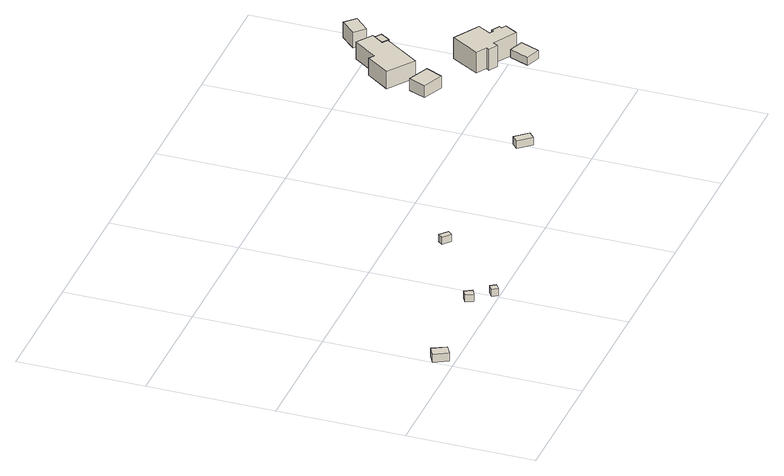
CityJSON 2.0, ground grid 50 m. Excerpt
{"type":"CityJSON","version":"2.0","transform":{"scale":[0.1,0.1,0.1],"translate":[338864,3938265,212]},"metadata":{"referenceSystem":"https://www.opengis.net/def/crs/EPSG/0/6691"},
"CityObjects":{
"building1":{"type":"Building","attributes":{"measuredHeight":4,"BuildingIDAttribute.prefecture":"14","BuildingIDAttribute.city":"14151","BuildingDetailAttribute.surveyYear":2015},"geometry":[{"type":"Solid","lod":"1","boundaries":[[[[0,1,2,3]],[[2,4,5,3]],[[1,6,4,2]],[[0,7,6,1]],[[3,5,7,0]],[[4,6,7,5]]]]}]},
"building2":{"type":"Building","attributes":{"BuildingIDAttribute.prefecture":"14","BuildingIDAttribute.city":"14151","BuildingDetailAttribute.surveyYear":2015},"geometry":[{"type":"Solid","lod":"1","boundaries":[[[[8,9,10,11]],[[10,12,13,11]],[[9,14,12,10]],[[8,15,14,9]],[[11,13,15,8]],[[12,14,15,13]]]]}]},
"building3":{"type":"Building","attributes":{"BuildingIDAttribute.prefecture":"14","BuildingIDAttribute.city":"14151","BuildingDetailAttribute.surveyYear":2015},"geometry":[{"type":"Solid","lod":"1","boundaries":[[[[16,17,18,19]],[[18,20,21,19]],[[17,22,20,18]],[[16,23,22,17]],[[19,21,23,16]],[[20,22,23,21]]]]}]},
"building4":{"type":"Building","attributes":{"BuildingIDAttribute.prefecture":"14","BuildingIDAttribute.city":"14151","BuildingDetailAttribute.surveyYear":2015},"geometry":[{"type":"Solid","lod":"1","boundaries":[[[[24,25,26,27]],[[26,28,29,27]],[[25,30,28,26]],[[24,31,30,25]],[[27,29,31,24]],[[28,30,31,29]]]]}]},
"building5":{"type":"Building","attributes":{"measuredHeight":3.8,"BuildingIDAttribute.prefecture":"14","BuildingIDAttribute.city":"14151","BuildingDetailAttribute.surveyYear":2015,"BuildingLandSlideRiskAttribute.description":"1","BuildingLandSlideRiskAttribute.areaType":"1"},"geometry":[{"type":"Solid","lod":"1","boundaries":[[[[32,33,34,35]],[[34,36,37,35]],[[33,38,36,34]],[[32,39,38,33]],[[35,37,39,32]],[[36,38,39,37]]]]}]},
"building6":{"type":"Building","attributes":{"usage":"441","measuredHeight":9.5,"storeysAboveGround":1,"BuildingIDAttribute.prefecture":"14","BuildingIDAttribute.city":"14151","BuildingDetailAttribute.totalFloorArea":87.29,"BuildingDetailAttribute.buildingFootprintArea":87.29,"BuildingDetailAttribute.buildingStructureType":"610","BuildingDetailAttribute.buildingStructureOrgType":"2","BuildingDetailAttribute.orgUsage":"171","BuildingDetailAttribute.surveyYear":2015,"BuildingLandSlideRiskAttribute.description":"1","BuildingLandSlideRiskAttribute.areaType":"1"},"geometry":[{"type":"Solid","lod":"1","boundaries":[[[[40,41,42,43]],[[42,44,45,43]],[[41,46,44,42]],[[40,47,46,41]],[[43,45,47,40]],[[44,46,47,45]]]]}]},
"building7":{"type":"Building","attributes":{"usage":"441","measuredHeight":8.2,"storeysAboveGround":1,"BuildingIDAttribute.prefecture":"14","BuildingIDAttribute.city":"14151","BuildingDetailAttribute.totalFloorArea":199.11,"BuildingDetailAttribute.buildingFootprintArea":199.11,"BuildingDetailAttribute.buildingStructureType":"610","BuildingDetailAttribute.buildingStructureOrgType":"2","BuildingDetailAttribute.orgUsage":"171","BuildingDetailAttribute.surveyYear":2015,"BuildingLandSlideRiskAttribute.description":"1","BuildingLandSlideRiskAttribute.areaType":"1"},"geometry":[{"type":"Solid","lod":"1","boundaries":[[[[48,49,50,51,52,53,54,55]],[[54,56,57,55]],[[53,58,56,54]],[[52,59,58,53]],[[51,60,59,52]],[[50,61,60,51]],[[49,62,61,50]],[[48,63,62,49]],[[55,57,63,48]],[[56,58,59,60,61,62,63,57]]]]}]},
"building8":{"type":"Building","attributes":{"usage":"411","measuredHeight":3.5,"storeysAboveGround":1,"BuildingIDAttribute.prefecture":"14","BuildingIDAttribute.city":"14151","BuildingDetailAttribute.totalFloorArea":64.5,"BuildingDetailAttribute.buildingFootprintArea":64.5,"BuildingDetailAttribute.buildingStructureType":"601","BuildingDetailAttribute.buildingStructureOrgType":"1","BuildingDetailAttribute.orgUsage":"10","BuildingDetailAttribute.surveyYear":2015,"BuildingLandSlideRiskAttribute.description":"1","BuildingLandSlideRiskAttribute.areaType":"1"},"geometry":[{"type":"Solid","lod":"1","boundaries":[[[[64,65,66,67]],[[66,68,69,67]],[[65,70,68,66]],[[64,71,70,65]],[[67,69,71,64]],[[68,70,71,69]]]]}]},
"building9":{"type":"Building","attributes":{"usage":"411","measuredHeight":11.3,"storeysAboveGround":2,"BuildingIDAttribute.prefecture":"14","BuildingIDAttribute.city":"14151","BuildingDetailAttribute.totalFloorArea":247.63,"BuildingDetailAttribute.buildingFootprintArea":123.81,"BuildingDetailAttribute.buildingStructureType":"601","BuildingDetailAttribute.buildingStructureOrgType":"1","BuildingDetailAttribute.orgUsage":"10","BuildingDetailAttribute.surveyYear":2015,"BuildingLandSlideRiskAttribute.description":"1","BuildingLandSlideRiskAttribute.areaType":"1"},"geometry":[{"type":"Solid","lod":"1","boundaries":[[[[72,73,74,75,76,77,78,79,80,81,82,83,84,85]],[[84,86,87,85]],[[83,88,86,84]],[[82,89,88,83]],[[81,90,89,82]],[[80,91,90,81]],[[79,92,91,80]],[[78,93,92,79]],[[77,94,93,78]],[[76,95,94,77]],[[75,96,95,76]],[[74,97,96,75]],[[73,98,97,74]],[[72,99,98,73]],[[85,87,99,72]],[[86,88,89,90,91,92,93,94,95,96,97,98,99,87]]]]}]},
"building10":{"type":"Building","attributes":{"usage":"441","measuredHeight":3.8,"storeysAboveGround":1,"BuildingIDAttribute.prefecture":"14","BuildingIDAttribute.city":"14151","BuildingDetailAttribute.totalFloorArea":10.96,"BuildingDetailAttribute.buildingFootprintArea":10.96,"BuildingDetailAttribute.buildingStructureType":"610","BuildingDetailAttribute.buildingStructureOrgType":"2","BuildingDetailAttribute.orgUsage":"171","BuildingDetailAttribute.surveyYear":2015,"BuildingLandSlideRiskAttribute.description":"1","BuildingLandSlideRiskAttribute.areaType":"1"},"geometry":[{"type":"Solid","lod":"1","boundaries":[[[[100,101,102,103]],[[102,104,105,103]],[[101,106,104,102]],[[100,107,106,101]],[[103,105,107,100]],[[104,106,107,105]]]]}]},
"building11":{"type":"Building","attributes":{"usage":"401","measuredHeight":7.3,"storeysAboveGround":1,"BuildingIDAttribute.prefecture":"14","BuildingIDAttribute.city":"14151","BuildingDetailAttribute.totalFloorArea":45.89,"BuildingDetailAttribute.buildingFootprintArea":45.89,"BuildingDetailAttribute.buildingStructureType":"610","BuildingDetailAttribute.buildingStructureOrgType":"2","BuildingDetailAttribute.orgUsage":"61","BuildingDetailAttribute.surveyYear":2015,"BuildingLandSlideRiskAttribute.description":"1","BuildingLandSlideRiskAttribute.areaType":"1"},"geometry":[{"type":"Solid","lod":"1","boundaries":[[[[108,109,110,111]],[[110,112,113,111]],[[109,114,112,110]],[[108,115,114,109]],[[111,113,115,108]],[[112,114,115,113]]]]}]}
},
"vertices":[
[34,24,2],[4,79,2],[42,100,2],[72,45,2],[42,100,36],[72,45,36],[4,79,36],[34,24,36],
[426,105,4],[451,119,4],[468,89,4],[443,75,4],[468,89,34],[443,75,34],[451,119,34],[426,105,34],
[491,26,7],[513,41,7],[528,19,7],[505,4,7],[528,19,37],[505,4,37],[513,41,37],[491,26,37],
[762,313,8],[777,331,8],[809,305,8],[794,287,8],[809,305,38],[794,287,38],[777,331,38],[762,313,38],
[1379,182,95],[1335,232,95],[1360,254,95],[1404,205,95],[1360,254,128],[1404,205,128],[1335,232,128],[1379,182,128],
[1650,689,104],[1620,621,104],[1536,657,104],[1565,726,104],[1536,657,154],[1565,726,154],[1620,621,154],[1650,689,154],
[1759,877,98],[1661,736,98],[1556,810,98],[1621,903,98],[1643,888,98],[1710,983,98],[1772,940,98],[1738,892,98],[1772,940,171],[1738,892,171],[1710,983,171],[1643,888,171],[1621,903,171],[1556,810,171],[1661,736,171],[1759,877,171],
[1916,419,131],[1886,343,131],[1829,365,131],[1859,442,131],[1829,365,165],[1859,442,165],[1886,343,165],[1916,419,165],
[1906,579,118],[1876,529,118],[1892,519,118],[1897,528,118],[1929,509,118],[1923,500,118],[1941,489,118],[1910,437,118],[1817,492,118],[1805,472,118],[1769,493,118],[1777,505,118],[1736,529,118],[1802,641,118],[1736,529,207],[1802,641,207],[1777,505,207],[1769,493,207],[1805,472,207],[1817,492,207],[1910,437,207],[1941,489,207],[1923,500,207],[1929,509,207],[1897,528,207],[1892,519,207],[1876,529,207],[1906,579,207],
[1761,901,123],[1784,938,123],[1811,921,123],[1787,884,123],[1811,921,157],[1787,884,157],[1784,938,157],[1761,901,157],
[1822,1073,105],[1863,1033,105],[1807,976,105],[1766,1015,105],[1807,976,170],[1766,1015,170],[1863,1033,170],[1822,1073,170]
]}
